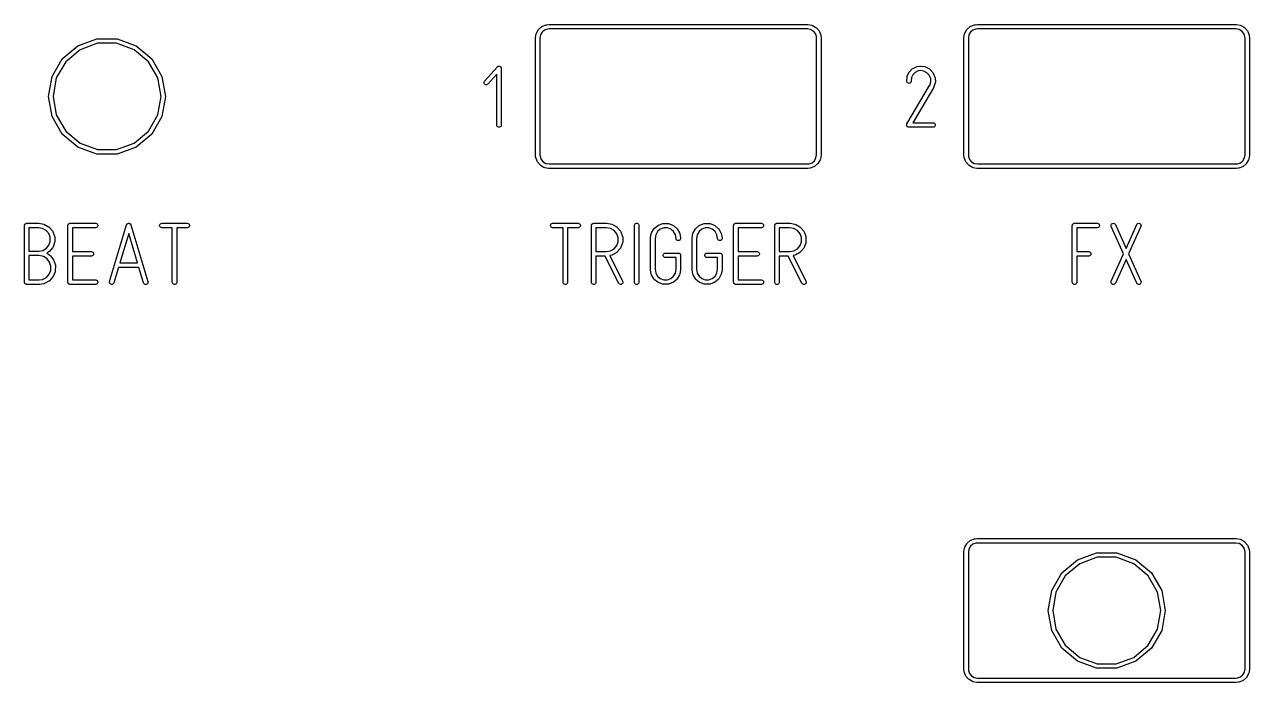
# Model space of a CAD drawing. Extents: x 10 to 493, y -203 to -71.
# Drawn here: x 273.2 to 327.7, y -167 to -137.8 of the extents above; entities that cross this region are included whole.
import ezdxf

# ---------------------------------------------------------------- set-up
doc = ezdxf.new("R2010")
doc.units = 0
doc.header["$MEASUREMENT"] = 0
doc.layers.add('BLACK', color=7, linetype='CONTINUOUS')

msp = doc.modelspace()

# ---------------------------------------------------------------- linework, layer by layer
at = {"layer": 'Black'}
for p, q in [((296.226, -137.843), (296.389, -137.784)), ((296.389, -137.784), (296.402, -137.781)), ((296.402, -137.781), (296.414, -137.778)), ((296.414, -137.778), (296.501, -137.77)), ((296.501, -137.77), (296.506, -137.771)), ((296.506, -137.771), (296.51, -137.77)), ((296.51, -137.77), (308.01, -137.77)), ((308.01, -137.77), (308.019, -137.772)), ((308.019, -137.772), (308.027, -137.772)), ((308.027, -137.772), (308.198, -137.802)), ((308.198, -137.802), (308.231, -137.814)), ((315.276, -137.843), (315.439, -137.784)), ((315.439, -137.784), (315.452, -137.781)), ((315.452, -137.781), (315.464, -137.778)), ((315.464, -137.778), (315.551, -137.77)), ((315.551, -137.77), (315.556, -137.771)), ((315.556, -137.771), (315.56, -137.77)), ((315.56, -137.77), (327.06, -137.77)), ((327.06, -137.77), (327.069, -137.772)), ((327.069, -137.772), (327.077, -137.772)), ((327.077, -137.772), (327.248, -137.802)), ((327.248, -137.802), (327.281, -137.814)), ((295.912, -138.353), (295.942, -138.182)), ((295.912, -138.361), (295.912, -138.353)), ((295.942, -138.182), (295.954, -138.149)), ((295.954, -138.149), (296.04, -137.999)), ((296.04, -137.999), (296.063, -137.972)), ((296.063, -137.972), (296.196, -137.86)), ((296.136, -138.234), (296.11, -138.379)), ((296.205, -138.114), (296.136, -138.234)), ((296.196, -137.86), (296.226, -137.843)), ((296.311, -138.025), (296.205, -138.114)), ((296.445, -137.976), (296.311, -138.025)), ((296.514, -137.97), (296.445, -137.976)), ((308.001, -137.97), (296.514, -137.97)), ((308.146, -137.996), (308.001, -137.97)), ((308.266, -138.065), (308.146, -137.996)), ((308.231, -137.814), (308.381, -137.9)), ((308.355, -138.171), (308.266, -138.065)), ((308.404, -138.305), (308.355, -138.171)), ((308.381, -137.9), (308.408, -137.923)), ((308.41, -138.374), (308.404, -138.305)), ((308.408, -137.923), (308.52, -138.056)), ((308.52, -138.056), (308.537, -138.086)), ((308.537, -138.086), (308.596, -138.249)), ((308.596, -138.249), (308.599, -138.262)), ((308.599, -138.262), (308.602, -138.274)), ((308.602, -138.274), (308.61, -138.361)), ((314.962, -138.353), (314.992, -138.182)), ((314.962, -138.361), (314.962, -138.353)), ((314.992, -138.182), (315.004, -138.149)), ((315.004, -138.149), (315.09, -137.999)), ((315.09, -137.999), (315.113, -137.972)), ((315.113, -137.972), (315.246, -137.86)), ((315.186, -138.234), (315.16, -138.379)), ((315.255, -138.114), (315.186, -138.234)), ((315.246, -137.86), (315.276, -137.843)), ((315.361, -138.025), (315.255, -138.114)), ((315.495, -137.976), (315.361, -138.025)), ((315.564, -137.97), (315.495, -137.976)), ((327.051, -137.97), (315.564, -137.97)), ((327.196, -137.996), (327.051, -137.97)), ((327.316, -138.065), (327.196, -137.996)), ((327.281, -137.814), (327.431, -137.9)), ((327.405, -138.171), (327.316, -138.065)), ((327.454, -138.305), (327.405, -138.171)), ((327.431, -137.9), (327.458, -137.923)), ((327.46, -138.374), (327.454, -138.305)), ((327.458, -137.923), (327.57, -138.056)), ((327.57, -138.056), (327.587, -138.086)), ((327.587, -138.086), (327.646, -138.249)), ((327.646, -138.249), (327.649, -138.262)), ((327.649, -138.262), (327.652, -138.274)), ((327.652, -138.274), (327.66, -138.361)), ((274.868, -139.299), (275.56, -138.718)), ((275.66, -138.892), (275.021, -139.427)), ((275.56, -138.718), (276.409, -138.409)), ((276.443, -138.606), (275.66, -138.892)), ((276.409, -138.409), (277.311, -138.409)), ((277.277, -138.606), (276.443, -138.606)), ((278.06, -138.892), (277.277, -138.606)), ((277.311, -138.409), (278.16, -138.718)), ((278.699, -139.427), (278.06, -138.892)), ((278.16, -138.718), (278.852, -139.299)), ((295.91, -138.37), (295.912, -138.361)), ((295.91, -143.57), (295.91, -138.37)), ((296.11, -138.379), (296.11, -143.566)), ((308.41, -143.561), (308.41, -138.374)), ((308.61, -138.361), (308.609, -138.366)), ((308.609, -138.366), (308.61, -138.37)), ((308.61, -138.37), (308.61, -143.57)), ((314.96, -138.37), (314.962, -138.361)), ((314.96, -143.57), (314.96, -138.37)), ((315.16, -138.379), (315.16, -143.566)), ((327.46, -143.561), (327.46, -138.374)), ((327.66, -138.361), (327.659, -138.366)), ((327.659, -138.366), (327.66, -138.37)), ((327.66, -138.37), (327.66, -143.57)), ((274.417, -140.081), (274.868, -139.299)), ((275.021, -139.427), (274.605, -140.149)), ((279.115, -140.149), (278.699, -139.427)), ((278.852, -139.299), (279.303, -140.081)), ((293.648, -140.283), (294.215, -139.653)), ((294.189, -139.981), (293.796, -140.417)), ((294.189, -142.24), (294.189, -139.981)), ((294.215, -139.653), (294.227, -139.643)), ((294.227, -139.643), (294.239, -139.633)), ((294.239, -139.633), (294.241, -139.633)), ((294.241, -139.633), (294.242, -139.632)), ((294.242, -139.632), (294.257, -139.627)), ((294.257, -139.627), (294.272, -139.622)), ((294.272, -139.622), (294.273, -139.622)), ((294.273, -139.622), (294.275, -139.621)), ((294.275, -139.621), (294.291, -139.622)), ((294.291, -139.622), (294.306, -139.622)), ((294.306, -139.622), (294.308, -139.622)), ((294.308, -139.622), (294.31, -139.622)), ((294.31, -139.622), (294.324, -139.628)), ((294.324, -139.628), (294.339, -139.633)), ((294.339, -139.633), (294.34, -139.635)), ((294.34, -139.635), (294.342, -139.635)), ((294.342, -139.635), (294.354, -139.646)), ((294.354, -139.646), (294.366, -139.656)), ((294.366, -139.656), (294.366, -139.657)), ((294.366, -139.657), (294.368, -139.658)), ((294.368, -139.658), (294.375, -139.672)), ((294.375, -139.672), (294.383, -139.686)), ((294.383, -139.686), (294.383, -139.688)), ((294.383, -139.688), (294.384, -139.689)), ((294.384, -139.689), (294.386, -139.705)), ((294.386, -139.705), (294.389, -139.72)), ((294.389, -139.72), (294.389, -142.24)), ((312.44, -140.065), (312.516, -139.901)), ((312.516, -139.901), (312.527, -139.885)), ((312.527, -139.885), (312.536, -139.873)), ((312.536, -139.873), (312.663, -139.744)), ((312.663, -139.744), (312.691, -139.724)), ((312.793, -139.898), (312.69, -140.001)), ((312.691, -139.724), (312.855, -139.648)), ((312.927, -139.835), (312.793, -139.898)), ((312.855, -139.648), (312.869, -139.644)), ((312.869, -139.644), (312.883, -139.639)), ((312.883, -139.639), (313.005, -139.621)), ((313.021, -139.821), (312.927, -139.835)), ((313.005, -139.621), (313.019, -139.621)), ((313.019, -139.621), (313.033, -139.621)), ((313.179, -139.841), (313.021, -139.821)), ((313.033, -139.621), (313.222, -139.645)), ((313.317, -139.912), (313.179, -139.841)), ((313.222, -139.645), (313.238, -139.65)), ((313.238, -139.65), (313.255, -139.655)), ((313.255, -139.655), (313.424, -139.742)), ((313.423, -140.026), (313.317, -139.912)), ((313.424, -139.742), (313.449, -139.761)), ((313.449, -139.761), (313.452, -139.763)), ((313.452, -139.763), (313.582, -139.903)), ((313.582, -139.903), (313.6, -139.933)), ((313.6, -139.933), (313.674, -140.109)), ((274.26, -140.97), (274.417, -140.081)), ((274.605, -140.149), (274.46, -140.97)), ((279.26, -140.97), (279.115, -140.149)), ((279.303, -140.081), (279.46, -140.97)), ((293.622, -140.347), (293.629, -140.313)), ((293.627, -140.381), (293.622, -140.347)), ((293.643, -140.412), (293.627, -140.381)), ((293.629, -140.313), (293.648, -140.283)), ((293.669, -140.435), (293.643, -140.412)), ((293.701, -140.448), (293.669, -140.435)), ((293.736, -140.449), (293.701, -140.448)), ((293.769, -140.438), (293.736, -140.449)), ((293.796, -140.417), (293.769, -140.438)), ((312.416, -140.279), (312.431, -140.099)), ((312.419, -140.313), (312.416, -140.279)), ((312.434, -140.345), (312.419, -140.313)), ((312.43, -142.189), (313.437, -140.49)), ((312.431, -140.099), (312.44, -140.065)), ((312.459, -140.369), (312.434, -140.345)), ((312.49, -140.384), (312.459, -140.369)), ((312.525, -140.387), (312.49, -140.384)), ((312.559, -140.377), (312.525, -140.387)), ((312.587, -140.357), (312.559, -140.377)), ((312.607, -140.329), (312.587, -140.357)), ((312.616, -140.295), (312.607, -140.329)), ((312.629, -140.133), (312.616, -140.295)), ((312.69, -140.001), (312.629, -140.133)), ((313.483, -140.17), (313.423, -140.026)), ((313.437, -140.49), (313.442, -140.481)), ((313.442, -140.481), (313.49, -140.325)), ((313.49, -140.325), (313.483, -140.17)), ((313.686, -140.367), (313.63, -140.549)), ((313.674, -140.109), (313.682, -140.142)), ((313.682, -140.142), (313.691, -140.333)), ((313.691, -140.333), (313.686, -140.367)), ((274.417, -141.859), (274.26, -140.97)), ((274.46, -140.97), (274.605, -141.791)), ((279.115, -141.791), (279.26, -140.97)), ((279.46, -140.97), (279.303, -141.859)), ((313.61, -140.59), (312.691, -142.14)), ((313.611, -140.588), (313.61, -140.59)), ((313.612, -140.587), (313.611, -140.588)), ((313.622, -140.567), (313.612, -140.587)), ((313.625, -140.558), (313.622, -140.567)), ((313.63, -140.549), (313.625, -140.558)), ((274.868, -142.641), (274.417, -141.859)), ((274.605, -141.791), (275.021, -142.513)), ((278.699, -142.513), (279.115, -141.791)), ((279.303, -141.859), (278.852, -142.641)), ((312.691, -142.14), (313.587, -142.14)), ((313.587, -142.14), (313.621, -142.146)), ((313.621, -142.146), (313.651, -142.163)), ((313.651, -142.163), (313.674, -142.19)), ((275.56, -143.222), (274.868, -142.641)), ((275.021, -142.513), (275.66, -143.048)), ((278.06, -143.048), (278.699, -142.513)), ((278.852, -142.641), (278.16, -143.222)), ((294.195, -142.274), (294.189, -142.24)), ((294.212, -142.304), (294.195, -142.274)), ((294.239, -142.327), (294.212, -142.304)), ((294.272, -142.338), (294.239, -142.327)), ((294.306, -142.338), (294.272, -142.338)), ((294.339, -142.327), (294.306, -142.338)), ((294.366, -142.304), (294.339, -142.327)), ((294.383, -142.274), (294.366, -142.304)), ((294.389, -142.24), (294.383, -142.274)), ((312.417, -142.256), (312.418, -142.239)), ((312.418, -142.257), (312.417, -142.256)), ((312.418, -142.222), (312.424, -142.206)), ((312.418, -142.223), (312.418, -142.222)), ((312.418, -142.222), (312.418, -142.222)), ((312.418, -142.239), (312.418, -142.223)), ((312.423, -142.273), (312.418, -142.257)), ((312.418, -142.257), (312.418, -142.257)), ((312.429, -142.289), (312.423, -142.273)), ((312.424, -142.206), (312.429, -142.19)), ((312.429, -142.19), (312.43, -142.19)), ((312.429, -142.29), (312.429, -142.289)), ((312.429, -142.289), (312.429, -142.289)), ((312.44, -142.303), (312.429, -142.29)), ((312.43, -142.19), (312.43, -142.189)), ((312.451, -142.316), (312.44, -142.303)), ((312.452, -142.317), (312.451, -142.316)), ((312.451, -142.316), (312.451, -142.316)), ((312.466, -142.325), (312.452, -142.317)), ((312.481, -142.334), (312.466, -142.325)), ((312.482, -142.334), (312.481, -142.334)), ((312.481, -142.334), (312.481, -142.334)), ((312.498, -142.337), (312.482, -142.334)), ((312.515, -142.34), (312.498, -142.337)), ((312.516, -142.34), (312.515, -142.34)), ((312.515, -142.34), (312.515, -142.34)), ((313.587, -142.34), (312.516, -142.34)), ((313.621, -142.334), (313.587, -142.34)), ((313.651, -142.317), (313.621, -142.334)), ((313.674, -142.29), (313.651, -142.317)), ((313.674, -142.19), (313.685, -142.223)), ((313.685, -142.257), (313.674, -142.29)), ((313.685, -142.223), (313.685, -142.257)), ((276.409, -143.53), (275.56, -143.222)), ((275.66, -143.048), (276.443, -143.334)), ((277.277, -143.334), (278.06, -143.048)), ((278.16, -143.222), (277.311, -143.53)), ((277.311, -143.53), (276.409, -143.53)), ((276.443, -143.334), (277.277, -143.334)), ((295.911, -143.574), (295.91, -143.57)), ((295.91, -143.579), (295.911, -143.574)), ((295.918, -143.666), (295.91, -143.579)), ((295.921, -143.678), (295.918, -143.666)), ((295.924, -143.691), (295.921, -143.678)), ((295.983, -143.854), (295.924, -143.691)), ((296.11, -143.566), (296.116, -143.635)), ((296.116, -143.635), (296.165, -143.769)), ((296.165, -143.769), (296.254, -143.875)), ((308.315, -143.826), (308.384, -143.706)), ((308.384, -143.706), (308.41, -143.561)), ((308.566, -143.791), (308.48, -143.941)), ((308.568, -143.786), (308.566, -143.791)), ((308.578, -143.758), (308.568, -143.786)), ((308.608, -143.587), (308.578, -143.758)), ((308.61, -143.57), (308.608, -143.579)), ((308.608, -143.579), (308.608, -143.587)), ((314.961, -143.574), (314.96, -143.57)), ((314.96, -143.579), (314.961, -143.574)), ((314.968, -143.666), (314.96, -143.579)), ((314.971, -143.678), (314.968, -143.666)), ((314.974, -143.691), (314.971, -143.678)), ((315.033, -143.854), (314.974, -143.691)), ((315.16, -143.566), (315.166, -143.635)), ((315.166, -143.635), (315.215, -143.769)), ((315.215, -143.769), (315.304, -143.875)), ((327.365, -143.826), (327.434, -143.706)), ((327.434, -143.706), (327.46, -143.561)), ((327.616, -143.791), (327.53, -143.941)), ((327.618, -143.786), (327.616, -143.791)), ((327.628, -143.758), (327.618, -143.786)), ((327.658, -143.587), (327.628, -143.758)), ((327.66, -143.57), (327.658, -143.579)), ((327.658, -143.579), (327.658, -143.587)), ((296, -143.884), (295.983, -143.854)), ((296.112, -144.017), (296, -143.884)), ((296.139, -144.04), (296.112, -144.017)), ((296.289, -144.126), (296.139, -144.04)), ((296.254, -143.875), (296.374, -143.944)), ((296.322, -144.138), (296.289, -144.126)), ((296.493, -144.168), (296.322, -144.138)), ((296.374, -143.944), (296.519, -143.97)), ((296.501, -144.168), (296.493, -144.168)), ((296.51, -144.17), (296.501, -144.168)), ((308.01, -144.17), (296.51, -144.17)), ((296.519, -143.97), (308.006, -143.97)), ((308.006, -143.97), (308.075, -143.964)), ((308.014, -144.169), (308.01, -144.17)), ((308.019, -144.17), (308.014, -144.169)), ((308.106, -144.162), (308.019, -144.17)), ((308.075, -143.964), (308.209, -143.915)), ((308.118, -144.159), (308.106, -144.162)), ((308.131, -144.156), (308.118, -144.159)), ((308.294, -144.097), (308.131, -144.156)), ((308.209, -143.915), (308.315, -143.826)), ((308.311, -144.087), (308.294, -144.097)), ((308.324, -144.08), (308.311, -144.087)), ((308.457, -143.968), (308.324, -144.08)), ((308.47, -143.953), (308.457, -143.968)), ((308.48, -143.941), (308.47, -143.953)), ((315.05, -143.884), (315.033, -143.854)), ((315.162, -144.017), (315.05, -143.884)), ((315.189, -144.04), (315.162, -144.017)), ((315.339, -144.126), (315.189, -144.04)), ((315.304, -143.875), (315.424, -143.944)), ((315.372, -144.138), (315.339, -144.126)), ((315.543, -144.168), (315.372, -144.138)), ((315.424, -143.944), (315.569, -143.97)), ((315.551, -144.168), (315.543, -144.168)), ((315.56, -144.17), (315.551, -144.168)), ((327.06, -144.17), (315.56, -144.17)), ((315.569, -143.97), (327.056, -143.97)), ((327.056, -143.97), (327.125, -143.964)), ((327.064, -144.169), (327.06, -144.17)), ((327.069, -144.17), (327.064, -144.169)), ((327.156, -144.162), (327.069, -144.17)), ((327.125, -143.964), (327.259, -143.915)), ((327.168, -144.159), (327.156, -144.162)), ((327.181, -144.156), (327.168, -144.159)), ((327.344, -144.097), (327.181, -144.156)), ((327.259, -143.915), (327.365, -143.826)), ((327.361, -144.087), (327.344, -144.097)), ((327.374, -144.08), (327.361, -144.087)), ((327.507, -143.968), (327.374, -144.08)), ((327.52, -143.953), (327.507, -143.968)), ((327.53, -143.941), (327.52, -143.953)), ((273.19, -146.709), (273.192, -146.7)), ((273.19, -149.229), (273.19, -146.709)), ((273.192, -146.692), (273.195, -146.683)), ((273.192, -146.7), (273.192, -146.692)), ((273.195, -146.683), (273.196, -146.675)), ((273.196, -146.675), (273.2, -146.667)), ((273.2, -146.667), (273.203, -146.659)), ((273.203, -146.659), (273.209, -146.652)), ((273.209, -146.652), (273.213, -146.645)), ((273.213, -146.645), (273.22, -146.639)), ((273.22, -146.639), (273.226, -146.632)), ((273.226, -146.632), (273.233, -146.628)), ((273.233, -146.628), (273.24, -146.622)), ((273.24, -146.622), (273.248, -146.619)), ((273.248, -146.619), (273.256, -146.615)), ((273.256, -146.615), (273.264, -146.614)), ((273.264, -146.614), (273.273, -146.611)), ((273.273, -146.611), (273.281, -146.611)), ((273.281, -146.611), (273.29, -146.609)), ((273.29, -146.609), (273.815, -146.609)), ((273.39, -146.809), (273.39, -147.848)), ((273.807, -146.809), (273.39, -146.809)), ((273.994, -146.84), (273.807, -146.809)), ((273.815, -146.609), (273.823, -146.61)), ((273.823, -146.61), (273.831, -146.61)), ((273.831, -146.61), (274.044, -146.645)), ((274.151, -146.928), (273.994, -146.84)), ((274.044, -146.645), (274.076, -146.657)), ((274.076, -146.657), (274.264, -146.762)), ((274.268, -147.064), (274.151, -146.928)), ((274.264, -146.762), (274.274, -146.77)), ((274.332, -147.233), (274.268, -147.064)), ((274.274, -146.77), (274.291, -146.784)), ((274.291, -146.784), (274.432, -146.947)), ((274.432, -146.947), (274.432, -146.947)), ((274.432, -146.947), (274.449, -146.977)), ((274.449, -146.977), (274.525, -147.178)), ((275.122, -146.709), (275.124, -146.7)), ((275.122, -149.229), (275.122, -146.709)), ((275.124, -146.692), (275.127, -146.683)), ((275.124, -146.7), (275.124, -146.692)), ((275.127, -146.683), (275.128, -146.675)), ((275.128, -146.675), (275.132, -146.667)), ((275.132, -146.667), (275.135, -146.659)), ((275.135, -146.659), (275.141, -146.652)), ((275.141, -146.652), (275.145, -146.645)), ((275.145, -146.645), (275.152, -146.639)), ((275.152, -146.639), (275.158, -146.632)), ((275.158, -146.632), (275.165, -146.628)), ((275.165, -146.628), (275.172, -146.622)), ((275.172, -146.622), (275.18, -146.619)), ((275.18, -146.619), (275.188, -146.615)), ((275.188, -146.615), (275.196, -146.614)), ((275.196, -146.614), (275.205, -146.611)), ((275.205, -146.611), (275.213, -146.611)), ((275.213, -146.611), (275.222, -146.609)), ((275.222, -146.609), (276.356, -146.609)), ((276.356, -146.809), (275.322, -146.809)), ((275.322, -146.809), (275.322, -147.869)), ((276.356, -146.609), (276.39, -146.615)), ((276.39, -146.803), (276.356, -146.809)), ((276.39, -146.615), (276.42, -146.632)), ((276.42, -146.786), (276.39, -146.803)), ((276.42, -146.632), (276.443, -146.659)), ((276.443, -146.759), (276.42, -146.786)), ((276.443, -146.659), (276.454, -146.692)), ((276.454, -146.726), (276.443, -146.759)), ((276.454, -146.692), (276.454, -146.726)), ((276.974, -149.2), (277.73, -146.68)), ((277.826, -147.057), (277.431, -148.373)), ((277.73, -146.68), (277.733, -146.675)), ((277.733, -146.675), (277.734, -146.669)), ((277.734, -146.669), (277.741, -146.66)), ((277.741, -146.66), (277.746, -146.649)), ((277.746, -146.649), (277.75, -146.645)), ((277.75, -146.645), (277.753, -146.64)), ((277.753, -146.64), (277.763, -146.633)), ((277.763, -146.633), (277.771, -146.625)), ((277.771, -146.625), (277.776, -146.623)), ((277.776, -146.623), (277.781, -146.62)), ((277.781, -146.62), (277.792, -146.616)), ((277.792, -146.616), (277.803, -146.612)), ((277.803, -146.612), (277.809, -146.611)), ((277.809, -146.611), (277.814, -146.61)), ((277.814, -146.61), (277.826, -146.61)), ((277.826, -146.61), (277.838, -146.61)), ((278.221, -148.373), (277.826, -147.057)), ((277.838, -146.61), (277.843, -146.611)), ((277.843, -146.611), (277.849, -146.612)), ((277.849, -146.612), (277.86, -146.616)), ((277.86, -146.616), (277.871, -146.62)), ((277.871, -146.62), (277.876, -146.623)), ((277.876, -146.623), (277.881, -146.625)), ((277.881, -146.625), (277.889, -146.633)), ((277.889, -146.633), (277.899, -146.64)), ((277.899, -146.64), (277.902, -146.645)), ((277.902, -146.645), (277.906, -146.649)), ((277.906, -146.649), (277.911, -146.66)), ((277.911, -146.66), (277.918, -146.669)), ((277.918, -146.669), (277.919, -146.675)), ((277.919, -146.675), (277.922, -146.68)), ((277.922, -146.68), (278.678, -149.2)), ((279.198, -146.692), (279.209, -146.659)), ((279.198, -146.726), (279.198, -146.692)), ((279.209, -146.759), (279.198, -146.726)), ((279.209, -146.659), (279.232, -146.632)), ((279.232, -146.786), (279.209, -146.759)), ((279.232, -146.632), (279.262, -146.615)), ((279.262, -146.803), (279.232, -146.786)), ((279.262, -146.615), (279.296, -146.609)), ((279.296, -146.809), (279.262, -146.803)), ((279.296, -146.609), (280.43, -146.609)), ((279.763, -146.809), (279.296, -146.809)), ((279.763, -149.229), (279.763, -146.809)), ((280.43, -146.809), (279.963, -146.809)), ((279.963, -146.809), (279.963, -149.229)), ((280.43, -146.609), (280.464, -146.615)), ((280.464, -146.803), (280.43, -146.809)), ((280.464, -146.615), (280.494, -146.632)), ((280.494, -146.786), (280.464, -146.803)), ((280.494, -146.632), (280.517, -146.659)), ((280.517, -146.759), (280.494, -146.786)), ((280.517, -146.659), (280.528, -146.692)), ((280.528, -146.726), (280.517, -146.759)), ((280.528, -146.692), (280.528, -146.726)), ((296.576, -146.692), (296.587, -146.659)), ((296.576, -146.726), (296.576, -146.692)), ((296.587, -146.759), (296.576, -146.726)), ((296.587, -146.659), (296.61, -146.632)), ((296.61, -146.786), (296.587, -146.759)), ((296.61, -146.632), (296.64, -146.615)), ((296.64, -146.803), (296.61, -146.786)), ((296.64, -146.615), (296.674, -146.609)), ((296.674, -146.809), (296.64, -146.803)), ((296.674, -146.609), (297.808, -146.609)), ((297.141, -146.809), (296.674, -146.809)), ((297.141, -149.229), (297.141, -146.809)), ((297.808, -146.809), (297.341, -146.809)), ((297.341, -146.809), (297.341, -149.229)), ((297.808, -146.609), (297.842, -146.615)), ((297.842, -146.803), (297.808, -146.809)), ((297.842, -146.615), (297.872, -146.632)), ((297.872, -146.786), (297.842, -146.803)), ((297.872, -146.632), (297.895, -146.659)), ((297.895, -146.759), (297.872, -146.786)), ((297.895, -146.659), (297.906, -146.692)), ((297.906, -146.726), (297.895, -146.759)), ((297.906, -146.692), (297.906, -146.726)), ((298.401, -146.709), (298.403, -146.7)), ((298.401, -149.229), (298.401, -146.709)), ((298.403, -146.692), (298.406, -146.683)), ((298.403, -146.7), (298.403, -146.692)), ((298.406, -146.683), (298.407, -146.675)), ((298.407, -146.675), (298.411, -146.667)), ((298.411, -146.667), (298.414, -146.659)), ((298.414, -146.659), (298.42, -146.652)), ((298.42, -146.652), (298.424, -146.645)), ((298.424, -146.645), (298.431, -146.639)), ((298.431, -146.639), (298.437, -146.632)), ((298.437, -146.632), (298.444, -146.628)), ((298.444, -146.628), (298.451, -146.622)), ((298.451, -146.622), (298.459, -146.619)), ((298.459, -146.619), (298.467, -146.615)), ((298.467, -146.615), (298.475, -146.614)), ((298.475, -146.614), (298.484, -146.611)), ((298.484, -146.611), (298.492, -146.611)), ((298.492, -146.611), (298.501, -146.609)), ((298.501, -146.609), (299.068, -146.609)), ((298.601, -146.809), (298.601, -147.869)), ((299.059, -146.809), (298.601, -146.809)), ((299.249, -146.842), (299.059, -146.809)), ((299.068, -146.609), (299.077, -146.611)), ((299.077, -146.611), (299.085, -146.611)), ((299.085, -146.611), (299.301, -146.649)), ((299.408, -146.934), (299.249, -146.842)), ((299.301, -146.649), (299.333, -146.66)), ((299.333, -146.66), (299.523, -146.77)), ((299.526, -147.075), (299.408, -146.934)), ((299.523, -146.77), (299.55, -146.792)), ((299.55, -146.792), (299.69, -146.96)), ((299.69, -146.96), (299.707, -146.988)), ((299.707, -146.988), (299.708, -146.99)), ((299.708, -146.99), (299.782, -147.195)), ((300.312, -146.709), (300.318, -146.675)), ((300.312, -149.229), (300.312, -146.709)), ((300.318, -146.675), (300.335, -146.645)), ((300.335, -146.645), (300.362, -146.622)), ((300.362, -146.622), (300.395, -146.611)), ((300.395, -146.611), (300.429, -146.611)), ((300.429, -146.611), (300.462, -146.622)), ((300.462, -146.622), (300.489, -146.645)), ((300.489, -146.645), (300.506, -146.675)), ((300.506, -146.675), (300.512, -146.709)), ((300.512, -146.709), (300.512, -149.229)), ((301.028, -147.259), (301.062, -147.065)), ((301.062, -147.065), (301.066, -147.054)), ((301.066, -147.054), (301.074, -147.032)), ((301.074, -147.032), (301.172, -146.862)), ((301.172, -146.862), (301.188, -146.842)), ((301.188, -146.842), (301.194, -146.835)), ((301.194, -146.835), (301.345, -146.708)), ((301.336, -146.977), (301.256, -147.117)), ((301.46, -146.873), (301.336, -146.977)), ((301.345, -146.708), (301.375, -146.691)), ((301.375, -146.691), (301.56, -146.624)), ((301.612, -146.818), (301.46, -146.873)), ((301.56, -146.624), (301.595, -146.618)), ((301.595, -146.618), (301.791, -146.618)), ((301.774, -146.818), (301.612, -146.818)), ((301.926, -146.873), (301.774, -146.818)), ((301.791, -146.618), (301.826, -146.624)), ((301.826, -146.624), (302.011, -146.691)), ((302.05, -146.977), (301.926, -146.873)), ((302.011, -146.691), (302.012, -146.692)), ((302.012, -146.692), (302.041, -146.708)), ((302.041, -146.708), (302.192, -146.835)), ((302.13, -147.117), (302.05, -146.977)), ((302.192, -146.835), (302.192, -146.835)), ((302.192, -146.835), (302.214, -146.862)), ((302.214, -146.862), (302.312, -147.032)), ((302.312, -147.032), (302.32, -147.054)), ((302.32, -147.054), (302.324, -147.065)), ((302.324, -147.065), (302.358, -147.259)), ((302.876, -147.259), (302.91, -147.065)), ((302.91, -147.065), (302.914, -147.054)), ((302.914, -147.054), (302.922, -147.032)), ((302.922, -147.032), (303.02, -146.862)), ((303.02, -146.862), (303.036, -146.842)), ((303.036, -146.842), (303.042, -146.835)), ((303.042, -146.835), (303.193, -146.708)), ((303.184, -146.977), (303.104, -147.117)), ((303.308, -146.873), (303.184, -146.977)), ((303.193, -146.708), (303.223, -146.691)), ((303.223, -146.691), (303.408, -146.624)), ((303.46, -146.818), (303.308, -146.873)), ((303.408, -146.624), (303.443, -146.618)), ((303.443, -146.618), (303.639, -146.618)), ((303.622, -146.818), (303.46, -146.818)), ((303.774, -146.873), (303.622, -146.818)), ((303.639, -146.618), (303.674, -146.624)), ((303.674, -146.624), (303.859, -146.691)), ((303.898, -146.977), (303.774, -146.873)), ((303.859, -146.691), (303.86, -146.692)), ((303.86, -146.692), (303.889, -146.708)), ((303.889, -146.708), (304.04, -146.835)), ((303.978, -147.117), (303.898, -146.977)), ((304.04, -146.835), (304.04, -146.835)), ((304.04, -146.835), (304.062, -146.862)), ((304.062, -146.862), (304.16, -147.032)), ((304.16, -147.032), (304.168, -147.054)), ((304.168, -147.054), (304.172, -147.065)), ((304.172, -147.065), (304.206, -147.259)), ((304.722, -146.709), (304.724, -146.7)), ((304.722, -149.229), (304.722, -146.709)), ((304.724, -146.692), (304.727, -146.683)), ((304.724, -146.7), (304.724, -146.692)), ((304.727, -146.683), (304.728, -146.675)), ((304.728, -146.675), (304.732, -146.667)), ((304.732, -146.667), (304.735, -146.659)), ((304.735, -146.659), (304.741, -146.652)), ((304.741, -146.652), (304.745, -146.645)), ((304.745, -146.645), (304.752, -146.639)), ((304.752, -146.639), (304.758, -146.632)), ((304.758, -146.632), (304.765, -146.628)), ((304.765, -146.628), (304.772, -146.622)), ((304.772, -146.622), (304.78, -146.619)), ((304.78, -146.619), (304.788, -146.615)), ((304.788, -146.615), (304.796, -146.614)), ((304.796, -146.614), (304.805, -146.611)), ((304.805, -146.611), (304.813, -146.611)), ((304.813, -146.611), (304.822, -146.609)), ((304.822, -146.609), (305.956, -146.609)), ((305.956, -146.809), (304.922, -146.809)), ((304.922, -146.809), (304.922, -147.869)), ((305.956, -146.609), (305.99, -146.615)), ((305.99, -146.803), (305.956, -146.809)), ((305.99, -146.615), (306.02, -146.632)), ((306.02, -146.786), (305.99, -146.803)), ((306.02, -146.632), (306.043, -146.659)), ((306.043, -146.759), (306.02, -146.786)), ((306.043, -146.659), (306.054, -146.692)), ((306.054, -146.726), (306.043, -146.759)), ((306.054, -146.692), (306.054, -146.726)), ((306.549, -146.709), (306.551, -146.7)), ((306.549, -149.229), (306.549, -146.709)), ((306.551, -146.692), (306.554, -146.683)), ((306.551, -146.7), (306.551, -146.692)), ((306.554, -146.683), (306.555, -146.675)), ((306.555, -146.675), (306.559, -146.667)), ((306.559, -146.667), (306.562, -146.659)), ((306.562, -146.659), (306.568, -146.652)), ((306.568, -146.652), (306.572, -146.645)), ((306.572, -146.645), (306.579, -146.639)), ((306.579, -146.639), (306.585, -146.632)), ((306.585, -146.632), (306.592, -146.628)), ((306.592, -146.628), (306.599, -146.622)), ((306.599, -146.622), (306.607, -146.619)), ((306.607, -146.619), (306.615, -146.615)), ((306.615, -146.615), (306.623, -146.614)), ((306.623, -146.614), (306.632, -146.611)), ((306.632, -146.611), (306.64, -146.611)), ((306.64, -146.611), (306.649, -146.609)), ((306.649, -146.609), (307.216, -146.609)), ((306.749, -146.809), (306.749, -147.869)), ((307.207, -146.809), (306.749, -146.809)), ((307.397, -146.842), (307.207, -146.809)), ((307.216, -146.609), (307.225, -146.611)), ((307.225, -146.611), (307.233, -146.611)), ((307.233, -146.611), (307.449, -146.649)), ((307.556, -146.934), (307.397, -146.842)), ((307.449, -146.649), (307.481, -146.66)), ((307.481, -146.66), (307.671, -146.77)), ((307.674, -147.075), (307.556, -146.934)), ((307.671, -146.77), (307.698, -146.792)), ((307.698, -146.792), (307.838, -146.96)), ((307.838, -146.96), (307.855, -146.988)), ((307.855, -146.988), (307.856, -146.99)), ((307.856, -146.99), (307.93, -147.195)), ((319.782, -146.709), (319.784, -146.7)), ((319.782, -147.969), (319.782, -146.709)), ((319.784, -146.692), (319.787, -146.683)), ((319.784, -146.7), (319.784, -146.692)), ((319.787, -146.683), (319.788, -146.675)), ((319.788, -146.675), (319.792, -146.667)), ((319.792, -146.667), (319.795, -146.659)), ((319.795, -146.659), (319.801, -146.652)), ((319.801, -146.652), (319.805, -146.645)), ((319.805, -146.645), (319.812, -146.639)), ((319.812, -146.639), (319.818, -146.632)), ((319.818, -146.632), (319.825, -146.628)), ((319.825, -146.628), (319.832, -146.622)), ((319.832, -146.622), (319.84, -146.619)), ((319.84, -146.619), (319.848, -146.615)), ((319.848, -146.615), (319.856, -146.614)), ((319.856, -146.614), (319.865, -146.611)), ((319.865, -146.611), (319.873, -146.611)), ((319.873, -146.611), (319.882, -146.609)), ((319.882, -146.609), (320.89, -146.609)), ((320.89, -146.809), (319.982, -146.809)), ((319.982, -146.809), (319.982, -147.869)), ((320.89, -146.609), (320.924, -146.615)), ((320.924, -146.803), (320.89, -146.809)), ((320.924, -146.615), (320.954, -146.632)), ((320.954, -146.786), (320.924, -146.803)), ((320.954, -146.632), (320.977, -146.659)), ((320.977, -146.759), (320.954, -146.786)), ((320.977, -146.659), (320.988, -146.692)), ((320.988, -146.726), (320.977, -146.759)), ((320.988, -146.692), (320.988, -146.726)), ((321.504, -146.716), (321.508, -146.682)), ((321.513, -146.75), (321.504, -146.716)), ((321.508, -146.682), (321.523, -146.651)), ((322.061, -147.969), (321.513, -146.75)), ((321.523, -146.651), (321.548, -146.626)), ((321.548, -146.626), (321.579, -146.612)), ((321.579, -146.612), (321.614, -146.61)), ((321.614, -146.61), (321.647, -146.619)), ((321.647, -146.619), (321.676, -146.639)), ((321.676, -146.639), (321.695, -146.668)), ((321.695, -146.668), (322.171, -147.725)), ((322.171, -147.725), (322.647, -146.668)), ((322.829, -146.75), (322.281, -147.969)), ((322.647, -146.668), (322.666, -146.639)), ((322.666, -146.639), (322.695, -146.619)), ((322.695, -146.619), (322.728, -146.61)), ((322.728, -146.61), (322.763, -146.612)), ((322.763, -146.612), (322.794, -146.626)), ((322.794, -146.626), (322.819, -146.651)), ((322.819, -146.651), (322.834, -146.682)), ((322.838, -146.716), (322.829, -146.75)), ((322.834, -146.682), (322.838, -146.716)), ((274.161, -147.722), (274.275, -147.583)), ((274.275, -147.583), (274.334, -147.413)), ((274.334, -147.413), (274.332, -147.233)), ((274.529, -147.462), (274.458, -147.665)), ((274.525, -147.178), (274.529, -147.195)), ((274.529, -147.195), (274.532, -147.213)), ((274.534, -147.428), (274.529, -147.462)), ((274.532, -147.213), (274.534, -147.428)), ((299.408, -147.744), (299.526, -147.603)), ((299.588, -147.247), (299.526, -147.075)), ((299.526, -147.603), (299.588, -147.431)), ((299.588, -147.431), (299.588, -147.247)), ((299.782, -147.483), (299.708, -147.688)), ((299.782, -147.195), (299.788, -147.23)), ((299.788, -147.448), (299.782, -147.483)), ((299.788, -147.23), (299.788, -147.448)), ((301.026, -147.276), (301.028, -147.267)), ((301.026, -148.662), (301.026, -147.276)), ((301.028, -147.267), (301.028, -147.259)), ((301.256, -147.117), (301.226, -147.285)), ((301.226, -147.285), (301.226, -148.653)), ((302.162, -147.293), (302.13, -147.117)), ((302.173, -147.326), (302.162, -147.293)), ((302.196, -147.353), (302.173, -147.326)), ((302.226, -147.37), (302.196, -147.353)), ((302.26, -147.376), (302.226, -147.37)), ((302.294, -147.37), (302.26, -147.376)), ((302.324, -147.353), (302.294, -147.37)), ((302.347, -147.326), (302.324, -147.353)), ((302.358, -147.293), (302.347, -147.326)), ((302.358, -147.259), (302.358, -147.293)), ((302.874, -147.276), (302.876, -147.267)), ((302.874, -148.662), (302.874, -147.276)), ((302.876, -147.267), (302.876, -147.259)), ((303.104, -147.117), (303.074, -147.285)), ((303.074, -147.285), (303.074, -148.653)), ((304.01, -147.293), (303.978, -147.117)), ((304.021, -147.326), (304.01, -147.293)), ((304.044, -147.353), (304.021, -147.326)), ((304.074, -147.37), (304.044, -147.353)), ((304.108, -147.376), (304.074, -147.37)), ((304.142, -147.37), (304.108, -147.376)), ((304.172, -147.353), (304.142, -147.37)), ((304.195, -147.326), (304.172, -147.353)), ((304.206, -147.293), (304.195, -147.326)), ((304.206, -147.259), (304.206, -147.293)), ((307.556, -147.744), (307.674, -147.603)), ((307.736, -147.247), (307.674, -147.075)), ((307.674, -147.603), (307.736, -147.431)), ((307.736, -147.431), (307.736, -147.247)), ((307.93, -147.483), (307.856, -147.688)), ((307.93, -147.195), (307.936, -147.23)), ((307.936, -147.448), (307.93, -147.483)), ((307.936, -147.23), (307.936, -147.448)), ((273.39, -147.848), (273.847, -147.848)), ((273.39, -148.048), (273.39, -149.129)), ((273.846, -148.048), (273.39, -148.048)), ((274.036, -148.089), (273.846, -148.048)), ((273.847, -147.848), (274.005, -147.814)), ((274.005, -147.814), (274.161, -147.722)), ((274.194, -148.189), (274.036, -148.089)), ((274.278, -147.885), (274.18, -147.943)), ((274.18, -147.943), (274.316, -148.03)), ((274.304, -147.862), (274.278, -147.885)), ((274.441, -147.696), (274.304, -147.862)), ((274.316, -148.03), (274.342, -148.053)), ((274.342, -148.053), (274.478, -148.229)), ((274.456, -147.668), (274.441, -147.696)), ((274.458, -147.665), (274.456, -147.668)), ((275.322, -147.869), (276.167, -147.869)), ((276.167, -148.069), (275.322, -148.069)), ((275.322, -148.069), (275.322, -149.129)), ((276.167, -147.869), (276.201, -147.875)), ((276.201, -148.063), (276.167, -148.069)), ((276.201, -147.875), (276.231, -147.892)), ((276.231, -148.046), (276.201, -148.063)), ((276.231, -147.892), (276.254, -147.919)), ((276.254, -148.019), (276.231, -148.046)), ((276.254, -147.919), (276.265, -147.952)), ((276.265, -147.986), (276.254, -148.019)), ((276.265, -147.952), (276.265, -147.986)), ((298.601, -147.869), (299.059, -147.869)), ((299.006, -148.069), (298.601, -148.069)), ((298.601, -148.069), (298.601, -149.229)), ((299.609, -149.274), (299.006, -148.069)), ((299.059, -147.869), (299.249, -147.836)), ((299.301, -148.029), (299.217, -148.044)), ((299.217, -148.044), (299.787, -149.184)), ((299.249, -147.836), (299.408, -147.744)), ((299.333, -148.018), (299.301, -148.029)), ((299.523, -147.908), (299.333, -148.018)), ((299.55, -147.886), (299.523, -147.908)), ((299.69, -147.718), (299.55, -147.886)), ((299.708, -147.688), (299.69, -147.718)), ((301.595, -148.015), (301.606, -147.982)), ((301.595, -148.049), (301.595, -148.015)), ((301.606, -148.082), (301.595, -148.049)), ((301.606, -147.982), (301.629, -147.955)), ((301.629, -148.109), (301.606, -148.082)), ((301.629, -147.955), (301.659, -147.938)), ((301.659, -148.126), (301.629, -148.109)), ((301.659, -147.938), (301.693, -147.932)), ((301.693, -148.132), (301.659, -148.126)), ((301.693, -147.932), (302.26, -147.932)), ((302.16, -148.132), (301.693, -148.132)), ((302.16, -148.653), (302.16, -148.132)), ((302.26, -147.932), (302.269, -147.934)), ((302.269, -147.934), (302.277, -147.934)), ((302.277, -147.934), (302.286, -147.937)), ((302.286, -147.937), (302.294, -147.938)), ((302.294, -147.938), (302.302, -147.942)), ((302.302, -147.942), (302.31, -147.945)), ((302.31, -147.945), (302.317, -147.951)), ((302.317, -147.951), (302.324, -147.955)), ((302.324, -147.955), (302.33, -147.962)), ((302.33, -147.962), (302.337, -147.968)), ((302.337, -147.968), (302.341, -147.975)), ((302.341, -147.975), (302.347, -147.982)), ((302.347, -147.982), (302.35, -147.99)), ((302.35, -147.99), (302.354, -147.998)), ((302.354, -147.998), (302.355, -148.006)), ((302.355, -148.006), (302.358, -148.015)), ((302.358, -148.015), (302.358, -148.023)), ((302.358, -148.023), (302.36, -148.032)), ((302.36, -148.032), (302.36, -148.662)), ((303.443, -148.015), (303.454, -147.982)), ((303.443, -148.049), (303.443, -148.015)), ((303.454, -148.082), (303.443, -148.049)), ((303.454, -147.982), (303.477, -147.955)), ((303.477, -148.109), (303.454, -148.082)), ((303.477, -147.955), (303.507, -147.938)), ((303.507, -148.126), (303.477, -148.109)), ((303.507, -147.938), (303.541, -147.932)), ((303.541, -148.132), (303.507, -148.126)), ((303.541, -147.932), (304.108, -147.932)), ((304.008, -148.132), (303.541, -148.132)), ((304.008, -148.653), (304.008, -148.132)), ((304.108, -147.932), (304.117, -147.934)), ((304.117, -147.934), (304.125, -147.934)), ((304.125, -147.934), (304.134, -147.937)), ((304.134, -147.937), (304.142, -147.938)), ((304.142, -147.938), (304.15, -147.942)), ((304.15, -147.942), (304.158, -147.945)), ((304.158, -147.945), (304.165, -147.951)), ((304.165, -147.951), (304.172, -147.955)), ((304.172, -147.955), (304.178, -147.962)), ((304.178, -147.962), (304.185, -147.968)), ((304.185, -147.968), (304.189, -147.975)), ((304.189, -147.975), (304.195, -147.982)), ((304.195, -147.982), (304.198, -147.99)), ((304.198, -147.99), (304.202, -147.998)), ((304.202, -147.998), (304.203, -148.006)), ((304.203, -148.006), (304.206, -148.015)), ((304.206, -148.015), (304.206, -148.023)), ((304.206, -148.023), (304.208, -148.032)), ((304.208, -148.032), (304.208, -148.662)), ((304.922, -147.869), (305.767, -147.869)), ((305.767, -148.069), (304.922, -148.069)), ((304.922, -148.069), (304.922, -149.129)), ((305.767, -147.869), (305.801, -147.875)), ((305.801, -148.063), (305.767, -148.069)), ((305.801, -147.875), (305.831, -147.892)), ((305.831, -148.046), (305.801, -148.063)), ((305.831, -147.892), (305.854, -147.919)), ((305.854, -148.019), (305.831, -148.046)), ((305.854, -147.919), (305.865, -147.952)), ((305.865, -147.986), (305.854, -148.019)), ((305.865, -147.952), (305.865, -147.986)), ((306.749, -147.869), (307.207, -147.869)), ((307.154, -148.069), (306.749, -148.069)), ((306.749, -148.069), (306.749, -149.229)), ((307.757, -149.274), (307.154, -148.069)), ((307.207, -147.869), (307.397, -147.836)), ((307.449, -148.029), (307.365, -148.044)), ((307.365, -148.044), (307.935, -149.184)), ((307.397, -147.836), (307.556, -147.744)), ((307.481, -148.018), (307.449, -148.029)), ((307.671, -147.908), (307.481, -148.018)), ((307.698, -147.886), (307.671, -147.908)), ((307.838, -147.718), (307.698, -147.886)), ((307.856, -147.688), (307.838, -147.718)), ((319.782, -149.229), (319.782, -147.969)), ((319.982, -147.869), (320.512, -147.869)), ((320.512, -148.069), (319.982, -148.069)), ((319.982, -148.069), (319.982, -149.229)), ((320.512, -147.869), (320.546, -147.875)), ((320.546, -148.063), (320.512, -148.069)), ((320.546, -147.875), (320.576, -147.892)), ((320.576, -148.046), (320.546, -148.063)), ((320.576, -147.892), (320.599, -147.919)), ((320.599, -148.019), (320.576, -148.046)), ((320.599, -147.919), (320.61, -147.952)), ((320.61, -147.986), (320.599, -148.019)), ((320.61, -147.952), (320.61, -147.986)), ((321.513, -149.188), (322.061, -147.969)), ((322.281, -147.969), (322.829, -149.188)), ((274.309, -148.337), (274.194, -148.189)), ((274.288, -148.876), (274.359, -148.703)), ((274.366, -148.516), (274.309, -148.337)), ((274.359, -148.703), (274.366, -148.516)), ((274.478, -148.229), (274.494, -148.26)), ((274.494, -148.26), (274.562, -148.472)), ((274.567, -148.506), (274.558, -148.729)), ((274.562, -148.472), (274.566, -148.498)), ((274.566, -148.498), (274.567, -148.506)), ((277.371, -148.573), (277.166, -149.258)), ((278.281, -148.573), (277.371, -148.573)), ((277.431, -148.373), (278.221, -148.373)), ((278.486, -149.258), (278.281, -148.573)), ((301.028, -148.671), (301.026, -148.662)), ((301.028, -148.679), (301.028, -148.671)), ((301.062, -148.873), (301.028, -148.679)), ((301.226, -148.653), (301.256, -148.821)), ((302.13, -148.821), (302.16, -148.653)), ((302.358, -148.679), (302.324, -148.873)), ((302.36, -148.662), (302.358, -148.671)), ((302.358, -148.671), (302.358, -148.679)), ((302.876, -148.671), (302.874, -148.662)), ((302.876, -148.679), (302.876, -148.671)), ((302.91, -148.873), (302.876, -148.679)), ((303.074, -148.653), (303.104, -148.821)), ((303.978, -148.821), (304.008, -148.653)), ((304.206, -148.679), (304.172, -148.873)), ((304.208, -148.662), (304.206, -148.671)), ((304.206, -148.671), (304.206, -148.679)), ((322.171, -148.213), (321.695, -149.27)), ((322.647, -149.27), (322.171, -148.213)), ((273.192, -149.238), (273.19, -149.229)), ((273.192, -149.246), (273.192, -149.238)), ((273.195, -149.255), (273.192, -149.246)), ((273.39, -149.129), (273.848, -149.129)), ((273.848, -149.129), (273.994, -149.103)), ((273.994, -149.103), (274.162, -149.015)), ((274.271, -149.184), (274.074, -149.288)), ((274.162, -149.015), (274.288, -148.876)), ((274.276, -149.18), (274.271, -149.184)), ((274.298, -149.163), (274.276, -149.18)), ((274.448, -148.998), (274.298, -149.163)), ((274.466, -148.969), (274.448, -148.998)), ((274.551, -148.763), (274.466, -148.969)), ((274.558, -148.729), (274.551, -148.763)), ((275.124, -149.238), (275.122, -149.229)), ((275.124, -149.246), (275.124, -149.238)), ((275.127, -149.255), (275.124, -149.246)), ((275.322, -149.129), (276.356, -149.129)), ((276.356, -149.129), (276.39, -149.135)), ((276.39, -149.135), (276.42, -149.152)), ((276.42, -149.152), (276.443, -149.179)), ((276.443, -149.179), (276.454, -149.212)), ((276.454, -149.246), (276.443, -149.279)), ((276.454, -149.212), (276.454, -149.246)), ((276.97, -149.235), (276.974, -149.2)), ((276.978, -149.269), (276.97, -149.235)), ((278.682, -149.235), (278.674, -149.269)), ((278.678, -149.2), (278.682, -149.235)), ((279.769, -149.263), (279.763, -149.229)), ((279.963, -149.229), (279.957, -149.263)), ((297.147, -149.263), (297.141, -149.229)), ((297.341, -149.229), (297.335, -149.263)), ((298.407, -149.263), (298.401, -149.229)), ((298.601, -149.229), (298.595, -149.263)), ((299.787, -149.184), (299.797, -149.218)), ((299.797, -149.218), (299.795, -149.252)), ((300.318, -149.263), (300.312, -149.229)), ((300.512, -149.229), (300.506, -149.263)), ((301.074, -148.906), (301.062, -148.873)), ((301.172, -149.076), (301.074, -148.906)), ((301.184, -149.091), (301.172, -149.076)), ((301.194, -149.103), (301.184, -149.091)), ((301.345, -149.23), (301.194, -149.103)), ((301.256, -148.821), (301.336, -148.961)), ((301.336, -148.961), (301.46, -149.065)), ((301.375, -149.247), (301.345, -149.23)), ((301.56, -149.314), (301.375, -149.247)), ((301.46, -149.065), (301.612, -149.12)), ((301.612, -149.12), (301.774, -149.12)), ((301.774, -149.12), (301.926, -149.065)), ((302.011, -149.247), (301.826, -149.314)), ((301.926, -149.065), (302.05, -148.961)), ((302.022, -149.241), (302.011, -149.247)), ((302.041, -149.23), (302.022, -149.241)), ((302.192, -149.103), (302.041, -149.23)), ((302.05, -148.961), (302.13, -148.821)), ((302.194, -149.101), (302.192, -149.103)), ((302.214, -149.076), (302.194, -149.101)), ((302.312, -148.906), (302.214, -149.076)), ((302.324, -148.873), (302.312, -148.906)), ((302.922, -148.906), (302.91, -148.873)), ((303.02, -149.076), (302.922, -148.906)), ((303.032, -149.091), (303.02, -149.076)), ((303.042, -149.103), (303.032, -149.091)), ((303.193, -149.23), (303.042, -149.103)), ((303.104, -148.821), (303.184, -148.961)), ((303.184, -148.961), (303.308, -149.065)), ((303.223, -149.247), (303.193, -149.23)), ((303.408, -149.314), (303.223, -149.247)), ((303.308, -149.065), (303.46, -149.12)), ((303.46, -149.12), (303.622, -149.12)), ((303.622, -149.12), (303.774, -149.065)), ((303.859, -149.247), (303.674, -149.314)), ((303.774, -149.065), (303.898, -148.961)), ((303.87, -149.241), (303.859, -149.247)), ((303.889, -149.23), (303.87, -149.241)), ((304.04, -149.103), (303.889, -149.23)), ((303.898, -148.961), (303.978, -148.821)), ((304.042, -149.101), (304.04, -149.103)), ((304.062, -149.076), (304.042, -149.101)), ((304.16, -148.906), (304.062, -149.076)), ((304.172, -148.873), (304.16, -148.906)), ((304.724, -149.238), (304.722, -149.229)), ((304.724, -149.246), (304.724, -149.238)), ((304.727, -149.255), (304.724, -149.246)), ((304.922, -149.129), (305.956, -149.129)), ((305.956, -149.129), (305.99, -149.135)), ((305.99, -149.135), (306.02, -149.152)), ((306.02, -149.152), (306.043, -149.179)), ((306.043, -149.179), (306.054, -149.212)), ((306.054, -149.246), (306.043, -149.279)), ((306.054, -149.212), (306.054, -149.246)), ((306.555, -149.263), (306.549, -149.229)), ((306.749, -149.229), (306.743, -149.263)), ((307.935, -149.184), (307.945, -149.218)), ((307.945, -149.218), (307.943, -149.252)), ((319.788, -149.263), (319.782, -149.229)), ((319.982, -149.229), (319.976, -149.263)), ((321.504, -149.222), (321.513, -149.188)), ((321.508, -149.256), (321.504, -149.222)), ((322.829, -149.188), (322.838, -149.222)), ((322.838, -149.222), (322.834, -149.256)), ((273.196, -149.263), (273.195, -149.255)), ((273.2, -149.271), (273.196, -149.263)), ((273.203, -149.279), (273.2, -149.271)), ((273.209, -149.286), (273.203, -149.279)), ((273.213, -149.293), (273.209, -149.286)), ((273.22, -149.299), (273.213, -149.293)), ((273.226, -149.306), (273.22, -149.299)), ((273.233, -149.31), (273.226, -149.306)), ((273.24, -149.316), (273.233, -149.31)), ((273.248, -149.319), (273.24, -149.316)), ((273.256, -149.323), (273.248, -149.319)), ((273.264, -149.324), (273.256, -149.323)), ((273.273, -149.327), (273.264, -149.324)), ((273.281, -149.327), (273.273, -149.327)), ((273.29, -149.329), (273.281, -149.327)), ((273.857, -149.329), (273.29, -149.329)), ((273.866, -149.327), (273.857, -149.329)), ((273.874, -149.327), (273.866, -149.327)), ((274.044, -149.298), (273.874, -149.327)), ((274.059, -149.292), (274.044, -149.298)), ((274.074, -149.288), (274.059, -149.292)), ((275.128, -149.263), (275.127, -149.255)), ((275.132, -149.271), (275.128, -149.263)), ((275.135, -149.279), (275.132, -149.271)), ((275.141, -149.286), (275.135, -149.279)), ((275.145, -149.293), (275.141, -149.286)), ((275.152, -149.299), (275.145, -149.293)), ((275.158, -149.306), (275.152, -149.299)), ((275.165, -149.31), (275.158, -149.306)), ((275.172, -149.316), (275.165, -149.31)), ((275.18, -149.319), (275.172, -149.316)), ((275.188, -149.323), (275.18, -149.319)), ((275.196, -149.324), (275.188, -149.323)), ((275.205, -149.327), (275.196, -149.324)), ((275.213, -149.327), (275.205, -149.327)), ((275.222, -149.329), (275.213, -149.327)), ((276.356, -149.329), (275.222, -149.329)), ((276.39, -149.323), (276.356, -149.329)), ((276.42, -149.306), (276.39, -149.323)), ((276.443, -149.279), (276.42, -149.306)), ((276.997, -149.298), (276.978, -149.269)), ((277.025, -149.318), (276.997, -149.298)), ((277.058, -149.328), (277.025, -149.318)), ((277.093, -149.326), (277.058, -149.328)), ((277.125, -149.313), (277.093, -149.326)), ((277.15, -149.289), (277.125, -149.313)), ((277.166, -149.258), (277.15, -149.289)), ((278.502, -149.289), (278.486, -149.258)), ((278.527, -149.313), (278.502, -149.289)), ((278.559, -149.326), (278.527, -149.313)), ((278.594, -149.328), (278.559, -149.326)), ((278.627, -149.318), (278.594, -149.328)), ((278.655, -149.298), (278.627, -149.318)), ((278.674, -149.269), (278.655, -149.298)), ((279.786, -149.293), (279.769, -149.263)), ((279.813, -149.316), (279.786, -149.293)), ((279.846, -149.327), (279.813, -149.316)), ((279.88, -149.327), (279.846, -149.327)), ((279.913, -149.316), (279.88, -149.327)), ((279.94, -149.293), (279.913, -149.316)), ((279.957, -149.263), (279.94, -149.293)), ((297.164, -149.293), (297.147, -149.263)), ((297.191, -149.316), (297.164, -149.293)), ((297.224, -149.327), (297.191, -149.316)), ((297.258, -149.327), (297.224, -149.327)), ((297.291, -149.316), (297.258, -149.327)), ((297.318, -149.293), (297.291, -149.316)), ((297.335, -149.263), (297.318, -149.293)), ((298.424, -149.293), (298.407, -149.263)), ((298.451, -149.316), (298.424, -149.293)), ((298.484, -149.327), (298.451, -149.316)), ((298.518, -149.327), (298.484, -149.327)), ((298.551, -149.316), (298.518, -149.327)), ((298.578, -149.293), (298.551, -149.316)), ((298.595, -149.263), (298.578, -149.293)), ((299.629, -149.302), (299.609, -149.274)), ((299.658, -149.321), (299.629, -149.302)), ((299.692, -149.329), (299.658, -149.321)), ((299.727, -149.325), (299.692, -149.329)), ((299.758, -149.309), (299.727, -149.325)), ((299.781, -149.284), (299.758, -149.309)), ((299.795, -149.252), (299.781, -149.284)), ((300.335, -149.293), (300.318, -149.263)), ((300.362, -149.316), (300.335, -149.293)), ((300.395, -149.327), (300.362, -149.316)), ((300.429, -149.327), (300.395, -149.327)), ((300.462, -149.316), (300.429, -149.327)), ((300.489, -149.293), (300.462, -149.316)), ((300.506, -149.263), (300.489, -149.293)), ((301.595, -149.32), (301.56, -149.314)), ((301.791, -149.32), (301.595, -149.32)), ((301.826, -149.314), (301.791, -149.32)), ((303.443, -149.32), (303.408, -149.314)), ((303.639, -149.32), (303.443, -149.32)), ((303.674, -149.314), (303.639, -149.32)), ((304.728, -149.263), (304.727, -149.255)), ((304.732, -149.271), (304.728, -149.263)), ((304.735, -149.279), (304.732, -149.271)), ((304.741, -149.286), (304.735, -149.279)), ((304.745, -149.293), (304.741, -149.286)), ((304.752, -149.299), (304.745, -149.293)), ((304.758, -149.306), (304.752, -149.299)), ((304.765, -149.31), (304.758, -149.306)), ((304.772, -149.316), (304.765, -149.31)), ((304.78, -149.319), (304.772, -149.316)), ((304.788, -149.323), (304.78, -149.319)), ((304.796, -149.324), (304.788, -149.323)), ((304.805, -149.327), (304.796, -149.324)), ((304.813, -149.327), (304.805, -149.327)), ((304.822, -149.329), (304.813, -149.327)), ((305.956, -149.329), (304.822, -149.329)), ((305.99, -149.323), (305.956, -149.329)), ((306.02, -149.306), (305.99, -149.323)), ((306.043, -149.279), (306.02, -149.306)), ((306.572, -149.293), (306.555, -149.263)), ((306.599, -149.316), (306.572, -149.293)), ((306.632, -149.327), (306.599, -149.316)), ((306.666, -149.327), (306.632, -149.327)), ((306.699, -149.316), (306.666, -149.327)), ((306.726, -149.293), (306.699, -149.316)), ((306.743, -149.263), (306.726, -149.293)), ((307.777, -149.302), (307.757, -149.274)), ((307.806, -149.321), (307.777, -149.302)), ((307.84, -149.329), (307.806, -149.321)), ((307.875, -149.325), (307.84, -149.329)), ((307.906, -149.309), (307.875, -149.325)), ((307.929, -149.284), (307.906, -149.309)), ((307.943, -149.252), (307.929, -149.284)), ((319.805, -149.293), (319.788, -149.263)), ((319.832, -149.316), (319.805, -149.293)), ((319.865, -149.327), (319.832, -149.316)), ((319.899, -149.327), (319.865, -149.327)), ((319.932, -149.316), (319.899, -149.327)), ((319.959, -149.293), (319.932, -149.316)), ((319.976, -149.263), (319.959, -149.293)), ((321.523, -149.287), (321.508, -149.256)), ((321.548, -149.312), (321.523, -149.287)), ((321.579, -149.326), (321.548, -149.312)), ((321.614, -149.328), (321.579, -149.326)), ((321.647, -149.319), (321.614, -149.328)), ((321.676, -149.299), (321.647, -149.319)), ((321.695, -149.27), (321.676, -149.299)), ((322.666, -149.299), (322.647, -149.27)), ((322.695, -149.319), (322.666, -149.299)), ((322.728, -149.328), (322.695, -149.319)), ((322.763, -149.326), (322.728, -149.328)), ((322.794, -149.312), (322.763, -149.326)), ((322.819, -149.287), (322.794, -149.312)), ((322.834, -149.256), (322.819, -149.287)), ((315.276, -160.703), (315.439, -160.644)), ((315.439, -160.644), (315.452, -160.641)), ((315.452, -160.641), (315.464, -160.638)), ((315.464, -160.638), (315.551, -160.63)), ((315.551, -160.63), (315.556, -160.631)), ((315.556, -160.631), (315.56, -160.63)), ((315.56, -160.63), (327.06, -160.63)), ((327.06, -160.63), (327.069, -160.632)), ((327.069, -160.632), (327.077, -160.632)), ((327.077, -160.632), (327.248, -160.662)), ((327.248, -160.662), (327.281, -160.674)), ((327.281, -160.674), (327.431, -160.76)), ((314.96, -161.23), (314.962, -161.221)), ((314.96, -166.43), (314.96, -161.23)), ((314.962, -161.213), (314.992, -161.042)), ((314.962, -161.221), (314.962, -161.213)), ((314.992, -161.042), (315.004, -161.009)), ((315.004, -161.009), (315.09, -160.859)), ((315.09, -160.859), (315.113, -160.832)), ((315.113, -160.832), (315.246, -160.72)), ((315.186, -161.094), (315.16, -161.239)), ((315.255, -160.974), (315.186, -161.094)), ((315.246, -160.72), (315.276, -160.703)), ((315.361, -160.885), (315.255, -160.974)), ((315.495, -160.836), (315.361, -160.885)), ((315.564, -160.83), (315.495, -160.836)), ((327.051, -160.83), (315.564, -160.83)), ((327.196, -160.856), (327.051, -160.83)), ((327.316, -160.925), (327.196, -160.856)), ((327.405, -161.031), (327.316, -160.925)), ((327.454, -161.165), (327.405, -161.031)), ((327.431, -160.76), (327.458, -160.783)), ((327.46, -161.234), (327.454, -161.165)), ((327.458, -160.783), (327.57, -160.916)), ((327.57, -160.916), (327.587, -160.946)), ((327.587, -160.946), (327.646, -161.109)), ((327.646, -161.109), (327.649, -161.122)), ((327.649, -161.122), (327.652, -161.134)), ((327.652, -161.134), (327.66, -161.221)), ((327.66, -161.221), (327.659, -161.226)), ((327.659, -161.226), (327.66, -161.23)), ((327.66, -161.23), (327.66, -166.43)), ((315.16, -161.239), (315.16, -166.426)), ((319.316, -162.157), (320.009, -161.576)), ((320.109, -161.749), (319.47, -162.286)), ((320.009, -161.576), (320.858, -161.267)), ((320.893, -161.464), (320.109, -161.749)), ((320.858, -161.267), (321.762, -161.267)), ((321.727, -161.464), (320.893, -161.464)), ((322.511, -161.749), (321.727, -161.464)), ((321.762, -161.267), (322.611, -161.576)), ((323.15, -162.286), (322.511, -161.749)), ((322.611, -161.576), (323.304, -162.157)), ((327.46, -166.421), (327.46, -161.234)), ((318.865, -162.94), (319.316, -162.157)), ((319.47, -162.286), (319.052, -163.008)), ((323.568, -163.008), (323.15, -162.286)), ((323.304, -162.157), (323.755, -162.94)), ((318.708, -163.83), (318.865, -162.94)), ((319.052, -163.008), (318.908, -163.83)), ((323.712, -163.83), (323.568, -163.008)), ((323.755, -162.94), (323.912, -163.83)), ((318.865, -164.72), (318.708, -163.83)), ((318.908, -163.83), (319.052, -164.652)), ((323.568, -164.652), (323.712, -163.83)), ((323.912, -163.83), (323.755, -164.72)), ((319.316, -165.503), (318.865, -164.72)), ((319.052, -164.652), (319.47, -165.374)), ((323.15, -165.374), (323.568, -164.652)), ((323.755, -164.72), (323.304, -165.503)), ((320.009, -166.084), (319.316, -165.503)), ((319.47, -165.374), (320.109, -165.911)), ((322.511, -165.911), (323.15, -165.374)), ((323.304, -165.503), (322.611, -166.084)), ((320.858, -166.393), (320.009, -166.084)), ((320.109, -165.911), (320.893, -166.196)), ((321.727, -166.196), (322.511, -165.911)), ((322.611, -166.084), (321.762, -166.393)), ((314.961, -166.434), (314.96, -166.43)), ((314.96, -166.439), (314.961, -166.434)), ((314.968, -166.526), (314.96, -166.439)), ((314.971, -166.538), (314.968, -166.526)), ((314.974, -166.551), (314.971, -166.538)), ((315.033, -166.714), (314.974, -166.551)), ((315.16, -166.426), (315.166, -166.495)), ((315.166, -166.495), (315.215, -166.629)), ((315.215, -166.629), (315.304, -166.735)), ((321.762, -166.393), (320.858, -166.393)), ((320.893, -166.196), (321.727, -166.196)), ((327.365, -166.686), (327.434, -166.566)), ((327.434, -166.566), (327.46, -166.421)), ((327.616, -166.651), (327.53, -166.801)), ((327.619, -166.643), (327.616, -166.651)), ((327.628, -166.618), (327.619, -166.643)), ((327.658, -166.447), (327.628, -166.618)), ((327.66, -166.43), (327.658, -166.439)), ((327.658, -166.439), (327.658, -166.447)), ((315.05, -166.744), (315.033, -166.714)), ((315.162, -166.877), (315.05, -166.744)), ((315.189, -166.9), (315.162, -166.877)), ((315.339, -166.986), (315.189, -166.9)), ((315.304, -166.735), (315.424, -166.804)), ((315.372, -166.998), (315.339, -166.986)), ((315.543, -167.028), (315.372, -166.998)), ((315.424, -166.804), (315.569, -166.83)), ((315.551, -167.028), (315.543, -167.028)), ((315.56, -167.03), (315.551, -167.028)), ((327.06, -167.03), (315.56, -167.03)), ((315.569, -166.83), (327.056, -166.83)), ((327.056, -166.83), (327.125, -166.824)), ((327.064, -167.029), (327.06, -167.03)), ((327.069, -167.03), (327.064, -167.029)), ((327.156, -167.022), (327.069, -167.03)), ((327.125, -166.824), (327.259, -166.775)), ((327.168, -167.019), (327.156, -167.022)), ((327.181, -167.016), (327.168, -167.019)), ((327.344, -166.957), (327.181, -167.016)), ((327.259, -166.775), (327.365, -166.686)), ((327.362, -166.946), (327.344, -166.957)), ((327.374, -166.94), (327.362, -166.946)), ((327.507, -166.828), (327.374, -166.94)), ((327.509, -166.825), (327.507, -166.828)), ((327.53, -166.801), (327.509, -166.825))]:
    msp.add_line(p, q, dxfattribs=at)

doc.saveas('drawing.dxf')
